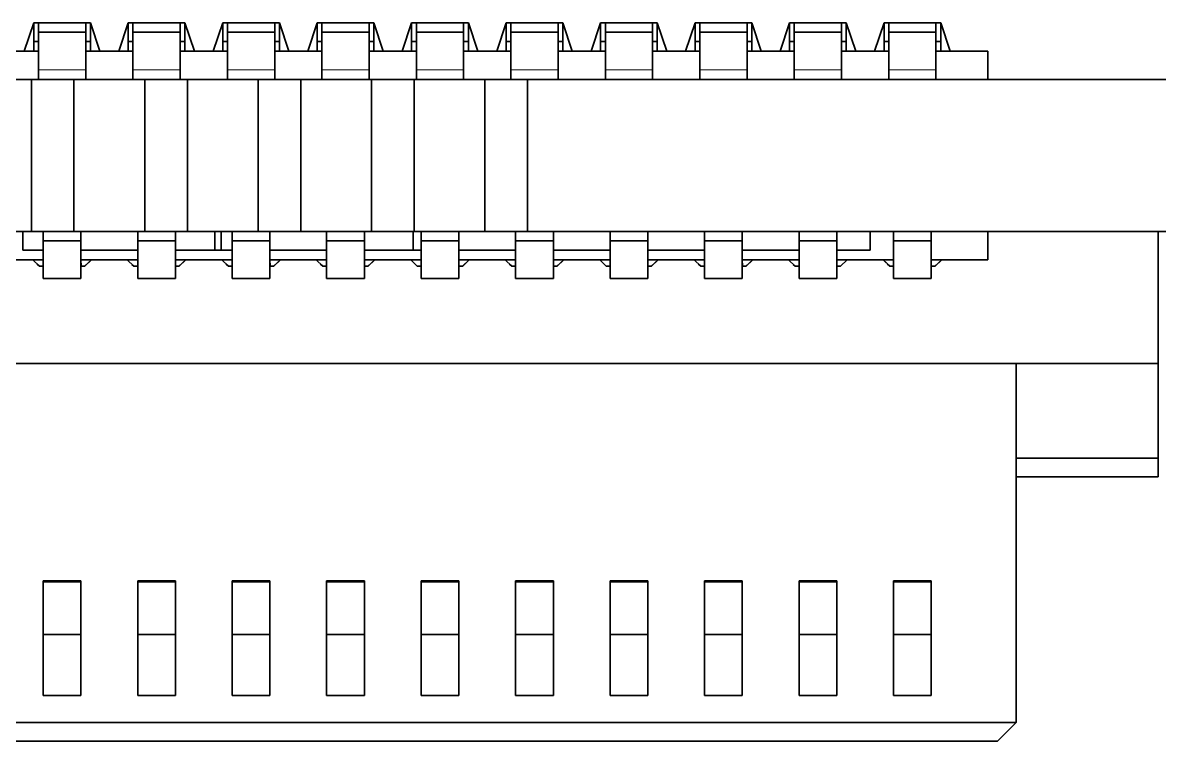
# Model space of a CAD drawing. Extents: x 537 to 786, y 346 to 499.
# Drawn here: x 594.69 to 600.7, y 482.41 to 486.21 of the extents above; entities that cross this region are included whole.
import ezdxf

# ---------------------------------------------------------------- set-up
doc = ezdxf.new("R2010")
doc.units = 0

msp = doc.modelspace()

# ---------------------------------------------------------------- linework, layer by layer
at = {"color": 7, "lineweight": 35, "ltscale": 0.003953}
for p, q in [((594.6967, 486.0641), (594.7467, 486.2142)), ((595.0468, 486.2142), (595.0967, 486.0641)), ((595.1967, 486.0641), (595.2467, 486.2142)), ((595.5468, 486.2142), (595.5967, 486.0641)), ((595.6967, 486.0641), (595.7467, 486.2142)), ((596.0468, 486.2142), (596.0967, 486.0641)), ((596.1967, 486.0641), (596.2467, 486.2142)), ((596.5468, 486.2142), (596.5967, 486.0641)), ((596.6967, 486.0641), (596.7467, 486.2142)), ((597.0468, 486.2142), (597.0967, 486.0641)), ((597.1967, 486.0641), (597.2467, 486.2142)), ((597.5468, 486.2142), (597.5967, 486.0641)), ((597.6967, 486.0641), (597.7467, 486.2142)), ((598.0468, 486.2142), (598.0967, 486.0641)), ((598.1967, 486.0641), (598.2467, 486.2142)), ((598.5468, 486.2142), (598.5967, 486.0641)), ((598.6967, 486.0641), (598.7467, 486.2142)), ((599.0468, 486.2142), (599.0967, 486.0641)), ((599.1967, 486.0641), (599.2467, 486.2142)), ((599.5468, 486.2142), (599.5967, 486.0641))]:
    msp.add_line(p, q, dxfattribs=at)
at = {"color": 7, "lineweight": 35, "ltscale": 0.007501}
for p, q in [((595.0468, 486.2142), (594.7467, 486.2142)), ((595.5468, 486.2142), (595.2467, 486.2142)), ((596.0468, 486.2142), (595.7467, 486.2142)), ((596.5468, 486.2142), (596.2467, 486.2142)), ((597.0468, 486.2142), (596.7467, 486.2142)), ((597.5468, 486.2142), (597.2467, 486.2142)), ((598.0468, 486.2142), (597.7467, 486.2142)), ((598.5468, 486.2142), (598.2467, 486.2142)), ((599.0468, 486.2142), (598.7467, 486.2142)), ((599.5468, 486.2142), (599.2467, 486.2142))]:
    msp.add_line(p, q, dxfattribs=at)
at = {"color": 7, "lineweight": 35, "ltscale": 0.003751}
for p, q in [((594.7467, 486.2142), (594.7467, 486.0641)), ((595.0468, 486.0641), (595.0468, 486.2142)), ((595.2467, 486.2142), (595.2467, 486.0641)), ((595.5468, 486.0641), (595.5468, 486.2142)), ((595.7467, 486.2142), (595.7467, 486.0641)), ((596.0468, 486.0641), (596.0468, 486.2142)), ((596.2467, 486.2142), (596.2467, 486.0641)), ((596.5468, 486.0641), (596.5468, 486.2142)), ((596.7467, 486.2142), (596.7467, 486.0641)), ((597.0468, 486.0641), (597.0468, 486.2142)), ((597.2467, 486.2142), (597.2467, 486.0641)), ((597.5468, 486.0641), (597.5468, 486.2142)), ((597.7467, 486.2142), (597.7467, 486.0641)), ((598.0468, 486.0641), (598.0468, 486.2142)), ((598.2467, 486.2142), (598.2467, 486.0641)), ((598.5468, 486.0641), (598.5468, 486.2142)), ((598.7467, 486.2142), (598.7467, 486.0641)), ((599.0468, 486.0641), (599.0468, 486.2142)), ((599.2467, 486.2142), (599.2467, 486.0641)), ((599.5468, 486.0641), (599.5468, 486.2142))]:
    msp.add_line(p, q, dxfattribs=at)
at = {"color": 7, "lineweight": 35, "ltscale": 0.00125}
for p, q in [((594.7717, 486.1642), (594.7717, 486.2142)), ((595.0217, 486.2142), (595.0217, 486.1642)), ((595.2717, 486.1642), (595.2717, 486.2142)), ((595.5217, 486.2142), (595.5217, 486.1642)), ((595.7717, 486.1642), (595.7717, 486.2142)), ((596.0217, 486.2142), (596.0217, 486.1642)), ((596.2717, 486.1642), (596.2717, 486.2142)), ((596.5217, 486.2142), (596.5217, 486.1642)), ((596.7717, 486.1642), (596.7717, 486.2142)), ((597.0217, 486.2142), (597.0217, 486.1642)), ((597.2717, 486.1642), (597.2717, 486.2142)), ((597.5217, 486.2142), (597.5217, 486.1642)), ((597.7717, 486.1642), (597.7717, 486.2142)), ((598.0217, 486.2142), (598.0217, 486.1642)), ((598.2717, 486.1642), (598.2717, 486.2142)), ((598.5217, 486.2142), (598.5217, 486.1642)), ((598.7717, 486.1642), (598.7717, 486.2142)), ((599.0217, 486.2142), (599.0217, 486.1642)), ((599.2717, 486.1642), (599.2717, 486.2142)), ((599.5217, 486.2142), (599.5217, 486.1642)), ((594.6967, 486.0641), (594.7467, 486.0641)), ((595.0468, 486.0641), (595.0967, 486.0641)), ((595.1967, 486.0641), (595.2467, 486.0641)), ((595.5468, 486.0641), (595.5967, 486.0641)), ((595.6967, 486.0641), (595.7467, 486.0641)), ((596.0468, 486.0641), (596.0967, 486.0641)), ((596.1967, 486.0641), (596.2467, 486.0641)), ((596.5468, 486.0641), (596.5967, 486.0641)), ((596.6967, 486.0641), (596.7467, 486.0641)), ((597.0468, 486.0641), (597.0967, 486.0641)), ((597.1967, 486.0641), (597.2467, 486.0641)), ((597.5468, 486.0641), (597.5967, 486.0641)), ((597.6967, 486.0641), (597.7467, 486.0641)), ((598.0468, 486.0641), (598.0967, 486.0641)), ((598.1967, 486.0641), (598.2467, 486.0641)), ((598.5468, 486.0641), (598.5967, 486.0641)), ((598.6967, 486.0641), (598.7467, 486.0641)), ((599.0468, 486.0641), (599.0967, 486.0641)), ((599.1967, 486.0641), (599.2467, 486.0641)), ((599.5468, 486.0641), (599.5967, 486.0641)), ((594.7717, 485.9642), (594.7717, 485.9142)), ((595.0217, 485.9142), (595.0217, 485.9642)), ((595.2717, 485.9642), (595.2717, 485.9142)), ((595.5217, 485.9142), (595.5217, 485.9642)), ((595.7717, 485.9642), (595.7717, 485.9142)), ((596.0217, 485.9142), (596.0217, 485.9642)), ((596.2717, 485.9642), (596.2717, 485.9142)), ((596.5217, 485.9142), (596.5217, 485.9642)), ((596.7717, 485.9642), (596.7717, 485.9142)), ((597.0217, 485.9142), (597.0217, 485.9642)), ((597.2717, 485.9642), (597.2717, 485.9142)), ((597.5217, 485.9142), (597.5217, 485.9642)), ((597.7717, 485.9642), (597.7717, 485.9142)), ((598.0217, 485.9142), (598.0217, 485.9642)), ((598.2717, 485.9642), (598.2717, 485.9142)), ((598.5217, 485.9142), (598.5217, 485.9642)), ((598.7717, 485.9642), (598.7717, 485.9142)), ((599.0217, 485.9142), (599.0217, 485.9642)), ((599.2717, 485.9642), (599.2717, 485.9142)), ((599.5217, 485.9142), (599.5217, 485.9642)), ((594.7968, 485.1092), (594.7968, 485.0592)), ((594.7968, 485.1092), (594.7968, 485.0592)), ((594.9967, 485.0592), (594.9967, 485.1092)), ((594.9967, 485.1092), (594.9967, 485.0592)), ((594.9967, 485.0592), (594.9967, 485.1092)), ((595.2968, 485.1092), (595.2968, 485.0592)), ((595.2968, 485.1092), (595.2968, 485.0592)), ((595.4967, 485.0592), (595.4967, 485.1092)), ((595.4967, 485.1092), (595.4967, 485.0592)), ((595.4967, 485.0592), (595.4967, 485.1092)), ((595.7968, 485.1092), (595.7968, 485.0592)), ((595.7968, 485.1092), (595.7968, 485.0592)), ((595.9967, 485.0592), (595.9967, 485.1092)), ((595.9967, 485.0592), (595.9967, 485.1092)), ((595.9967, 485.1092), (595.9967, 485.0592)), ((596.2968, 485.1092), (596.2968, 485.0592)), ((596.2968, 485.1092), (596.2968, 485.0592)), ((596.4967, 485.0592), (596.4967, 485.1092)), ((596.4967, 485.0592), (596.4967, 485.1092)), ((596.4967, 485.1092), (596.4967, 485.0592)), ((596.7968, 485.1092), (596.7968, 485.0592)), ((596.7968, 485.1092), (596.7968, 485.0592)), ((596.9967, 485.0592), (596.9967, 485.1092)), ((596.9967, 485.0592), (596.9967, 485.1092)), ((596.9967, 485.1092), (596.9967, 485.0592)), ((597.2968, 485.1092), (597.2968, 485.0592)), ((597.2968, 485.1092), (597.2968, 485.0592)), ((597.4967, 485.0592), (597.4967, 485.1092)), ((597.4967, 485.0592), (597.4967, 485.1092)), ((597.4967, 485.1092), (597.4967, 485.0592)), ((597.7968, 485.1092), (597.7968, 485.0592)), ((597.7968, 485.1092), (597.7968, 485.0592)), ((597.9967, 485.1092), (597.9967, 485.0592)), ((597.9967, 485.0592), (597.9967, 485.1092)), ((597.9967, 485.0592), (597.9967, 485.1092)), ((598.2968, 485.1092), (598.2968, 485.0592)), ((598.2968, 485.1092), (598.2968, 485.0592)), ((598.4967, 485.0592), (598.4967, 485.1092)), ((598.4967, 485.1092), (598.4967, 485.0592)), ((598.4967, 485.0592), (598.4967, 485.1092)), ((598.7968, 485.1092), (598.7968, 485.0592)), ((598.7968, 485.1092), (598.7968, 485.0592)), ((598.9967, 485.0592), (598.9967, 485.1092)), ((598.9967, 485.1092), (598.9967, 485.0592)), ((598.9967, 485.0592), (598.9967, 485.1092)), ((599.2968, 485.1092), (599.2968, 485.0592)), ((599.2968, 485.1092), (599.2968, 485.0592)), ((599.4967, 485.0592), (599.4967, 485.1092)), ((599.4967, 485.1092), (599.4967, 485.0592)), ((599.4967, 485.0592), (599.4967, 485.1092)), ((599.9967, 483.8092), (599.9467, 483.8092)), ((599.9467, 483.8092), (599.9967, 483.8092))]:
    msp.add_line(p, q, dxfattribs=at)
at = {"color": 7, "lineweight": 35, "ltscale": 0.005}
for p, q in [((594.7717, 485.9642), (594.7717, 486.1642)), ((595.0217, 485.9642), (595.0217, 486.1642)), ((595.2717, 485.9642), (595.2717, 486.1642)), ((595.5217, 485.9642), (595.5217, 486.1642)), ((595.7717, 485.9642), (595.7717, 486.1642)), ((596.0217, 485.9642), (596.0217, 486.1642)), ((596.2717, 485.9642), (596.2717, 486.1642)), ((596.5217, 485.9642), (596.5217, 486.1642)), ((596.7717, 485.9642), (596.7717, 486.1642)), ((597.0217, 485.9642), (597.0217, 486.1642)), ((597.2717, 485.9642), (597.2717, 486.1642)), ((597.5217, 485.9642), (597.5217, 486.1642)), ((597.7717, 485.9642), (597.7717, 486.1642)), ((598.0217, 485.9642), (598.0217, 486.1642)), ((598.2717, 485.9642), (598.2717, 486.1642)), ((598.5217, 485.9642), (598.5217, 486.1642)), ((598.7717, 485.9642), (598.7717, 486.1642)), ((599.0217, 485.9642), (599.0217, 486.1642)), ((599.2717, 485.9642), (599.2717, 486.1642)), ((599.5217, 485.9642), (599.5217, 486.1642)), ((599.7968, 486.0641), (599.5967, 486.0641)), ((594.7968, 485.0592), (594.7968, 484.8592)), ((594.7968, 485.0592), (594.7968, 484.8592)), ((594.9967, 485.0592), (594.9967, 484.8592)), ((594.9967, 485.0592), (594.9967, 484.8592)), ((595.2968, 485.0592), (595.2968, 484.8592)), ((595.2968, 485.0592), (595.2968, 484.8592)), ((595.4967, 485.0592), (595.4967, 484.8592)), ((595.4967, 485.0592), (595.4967, 484.8592)), ((595.7968, 485.0592), (595.7968, 484.8592)), ((595.7968, 485.0592), (595.7968, 484.8592)), ((595.9967, 485.0592), (595.9967, 484.8592)), ((595.9967, 485.0592), (595.9967, 484.8592)), ((596.2968, 485.0592), (596.2968, 484.8592)), ((596.2968, 485.0592), (596.2968, 484.8592)), ((596.4967, 485.0592), (596.4967, 484.8592)), ((596.4967, 485.0592), (596.4967, 484.8592)), ((596.7968, 485.0592), (596.7968, 484.8592)), ((596.7968, 485.0592), (596.7968, 484.8592)), ((596.9967, 485.0592), (596.9967, 484.8592)), ((596.9967, 485.0592), (596.9967, 484.8592)), ((597.2968, 485.0592), (597.2968, 484.8592)), ((597.2968, 485.0592), (597.2968, 484.8592)), ((597.4967, 485.0592), (597.4967, 484.8592)), ((597.4967, 485.0592), (597.4967, 484.8592)), ((597.7968, 485.0592), (597.7968, 484.8592)), ((597.7968, 485.0592), (597.7968, 484.8592)), ((597.9967, 485.0592), (597.9967, 484.8592)), ((597.9967, 485.0592), (597.9967, 484.8592)), ((598.2968, 485.0592), (598.2968, 484.8592)), ((598.2968, 485.0592), (598.2968, 484.8592)), ((598.4967, 485.0592), (598.4967, 484.8592)), ((598.4967, 485.0592), (598.4967, 484.8592)), ((598.7968, 485.0592), (598.7968, 484.8592)), ((598.7968, 485.0592), (598.7968, 484.8592)), ((598.9967, 485.0592), (598.9967, 484.8592)), ((598.9967, 485.0592), (598.9967, 484.8592)), ((599.2968, 485.0592), (599.2968, 484.8592)), ((599.2968, 485.0592), (599.2968, 484.8592)), ((599.4967, 485.0592), (599.4967, 484.8592)), ((599.4967, 485.0592), (599.4967, 484.8592))]:
    msp.add_line(p, q, dxfattribs=at)
at = {"color": 7, "lineweight": 35, "ltscale": 0.00625}
for p, q in [((595.0217, 486.1642), (594.7717, 486.1642)), ((595.5217, 486.1642), (595.2717, 486.1642)), ((596.0217, 486.1642), (595.7717, 486.1642)), ((596.5217, 486.1642), (596.2717, 486.1642)), ((597.0217, 486.1642), (596.7717, 486.1642)), ((597.5217, 486.1642), (597.2717, 486.1642)), ((598.0217, 486.1642), (597.7717, 486.1642)), ((598.5217, 486.1642), (598.2717, 486.1642)), ((599.0217, 486.1642), (598.7717, 486.1642)), ((599.5217, 486.1642), (599.2717, 486.1642)), ((600.6967, 485.1092), (600.6967, 484.8592)), ((600.6967, 484.8592), (600.6967, 485.1092))]:
    msp.add_line(p, q, dxfattribs=at)
at = {"color": 7, "lineweight": 35, "ltscale": 0.00062561}
for p, q in [((594.7467, 486.1142), (594.7717, 486.1142)), ((595.0217, 486.1142), (595.0468, 486.1142)), ((595.2467, 486.1142), (595.2717, 486.1142)), ((595.5217, 486.1142), (595.5468, 486.1142)), ((595.7467, 486.1142), (595.7717, 486.1142)), ((596.0217, 486.1142), (596.0468, 486.1142)), ((596.2467, 486.1142), (596.2717, 486.1142)), ((596.5217, 486.1142), (596.5468, 486.1142)), ((596.7467, 486.1142), (596.7717, 486.1142)), ((597.0217, 486.1142), (597.0468, 486.1142)), ((597.2467, 486.1142), (597.2717, 486.1142)), ((597.5217, 486.1142), (597.5468, 486.1142)), ((597.7467, 486.1142), (597.7717, 486.1142)), ((598.0217, 486.1142), (598.0468, 486.1142)), ((598.2467, 486.1142), (598.2717, 486.1142)), ((598.5217, 486.1142), (598.5468, 486.1142)), ((598.7467, 486.1142), (598.7717, 486.1142)), ((599.0217, 486.1142), (599.0468, 486.1142)), ((599.2717, 486.1142), (599.2467, 486.1142)), ((599.5468, 486.1142), (599.5217, 486.1142)), ((594.7467, 486.0641), (594.7717, 486.0641)), ((595.0217, 486.0641), (595.0468, 486.0641)), ((595.2467, 486.0641), (595.2717, 486.0641)), ((595.5217, 486.0641), (595.5468, 486.0641)), ((595.7467, 486.0641), (595.7717, 486.0641)), ((596.0217, 486.0641), (596.0468, 486.0641)), ((596.2467, 486.0641), (596.2717, 486.0641)), ((596.5217, 486.0641), (596.5468, 486.0641)), ((596.7467, 486.0641), (596.7717, 486.0641)), ((597.0217, 486.0641), (597.0468, 486.0641)), ((597.2467, 486.0641), (597.2717, 486.0641)), ((597.5217, 486.0641), (597.5468, 486.0641)), ((597.7467, 486.0641), (597.7717, 486.0641)), ((598.0217, 486.0641), (598.0468, 486.0641)), ((598.2467, 486.0641), (598.2717, 486.0641)), ((598.5217, 486.0641), (598.5468, 486.0641)), ((598.7467, 486.0641), (598.7717, 486.0641)), ((599.0217, 486.0641), (599.0468, 486.0641)), ((599.2717, 486.0641), (599.2467, 486.0641)), ((599.5468, 486.0641), (599.5217, 486.0641))]:
    msp.add_line(p, q, dxfattribs=at)
at = {"color": 7, "lineweight": 35, "ltscale": 0.002499}
for p, q in [((594.6967, 486.0641), (594.5967, 486.0641)), ((595.1967, 486.0641), (595.0967, 486.0641)), ((595.6967, 486.0641), (595.5967, 486.0641)), ((596.1967, 486.0641), (596.0967, 486.0641)), ((596.6967, 486.0641), (596.5967, 486.0641)), ((597.1967, 486.0641), (597.0967, 486.0641)), ((597.6967, 486.0641), (597.5967, 486.0641)), ((598.1967, 486.0641), (598.0967, 486.0641)), ((598.6967, 486.0641), (598.5967, 486.0641)), ((599.1967, 486.0641), (599.0967, 486.0641)), ((599.9467, 483.9091), (599.9467, 483.8092)), ((600.6967, 483.9091), (600.6967, 483.8092)), ((600.6967, 483.9091), (600.6967, 483.8092)), ((600.6967, 483.8092), (600.6967, 483.9091))]:
    msp.add_line(p, q, dxfattribs=at)
at = {"color": 7, "lineweight": 35, "ltscale": 0.00375}
for p, q in [((599.7968, 485.9142), (599.7968, 486.0641)), ((599.7968, 485.1092), (599.7968, 484.9592)), ((599.7968, 485.1092), (599.7968, 484.9592))]:
    msp.add_line(p, q, dxfattribs=at)
at = {"color": 7, "lineweight": 13, "ltscale": 0.00625}
for p, q in [((595.0217, 485.9642), (594.7717, 485.9642)), ((595.5217, 485.9642), (595.2717, 485.9642)), ((596.0217, 485.9642), (595.7717, 485.9642)), ((596.5217, 485.9642), (596.2717, 485.9642)), ((597.0217, 485.9642), (596.7717, 485.9642)), ((597.5217, 485.9642), (597.2717, 485.9642)), ((598.0217, 485.9642), (597.7717, 485.9642)), ((598.5217, 485.9642), (598.2717, 485.9642)), ((599.0217, 485.9642), (598.7717, 485.9642)), ((599.5217, 485.9642), (599.2717, 485.9642))]:
    msp.add_line(p, q, dxfattribs=at)
at = {"color": 7, "lineweight": 35, "ltscale": 0.009361}
for p, q in [((594.3595, 485.9142), (594.7339, 485.9142)), ((595.5595, 485.9142), (595.934, 485.9142)), ((596.1595, 485.9142), (596.5339, 485.9142)), ((596.7595, 485.9142), (597.134, 485.9142)), ((594.3595, 485.1092), (594.7339, 485.1092)), ((594.3595, 485.1092), (594.7339, 485.1092)), ((595.5595, 485.1092), (595.934, 485.1092)), ((595.5595, 485.1092), (595.934, 485.1092)), ((596.1595, 485.1092), (596.5339, 485.1092)), ((596.1595, 485.1092), (596.5339, 485.1092)), ((596.7595, 485.1092), (597.134, 485.1092)), ((596.7595, 485.1092), (597.134, 485.1092))]:
    msp.add_line(p, q, dxfattribs=at)
at = {"color": 7, "lineweight": 35, "ltscale": 0.005638}
for p, q in [((594.7339, 485.9142), (594.9595, 485.9142)), ((595.334, 485.9142), (595.5595, 485.9142)), ((595.934, 485.9142), (596.1595, 485.9142)), ((597.134, 485.9142), (597.3595, 485.9142)), ((594.9595, 485.1092), (594.7339, 485.1092)), ((594.9595, 485.1092), (594.7339, 485.1092)), ((595.5595, 485.1092), (595.334, 485.1092)), ((595.5595, 485.1092), (595.334, 485.1092)), ((596.1595, 485.1092), (595.934, 485.1092)), ((596.1595, 485.1092), (595.934, 485.1092)), ((597.3595, 485.1092), (597.134, 485.1092)), ((597.3595, 485.1092), (597.134, 485.1092))]:
    msp.add_line(p, q, dxfattribs=at)
at = {"color": 7, "lineweight": 35, "ltscale": 0.020125}
for p, q in [((594.7339, 485.1092), (594.7339, 485.9142)), ((594.9595, 485.1092), (594.9595, 485.9142)), ((595.334, 485.1092), (595.334, 485.9142)), ((595.5595, 485.1092), (595.5595, 485.9142)), ((595.934, 485.1092), (595.934, 485.9142)), ((596.1595, 485.1092), (596.1595, 485.9142)), ((596.5339, 485.1092), (596.5339, 485.9142)), ((596.7595, 485.1092), (596.7595, 485.9142)), ((597.134, 485.1092), (597.134, 485.9142)), ((597.3595, 485.1092), (597.3595, 485.9142))]:
    msp.add_line(p, q, dxfattribs=at)
at = {"color": 7, "lineweight": 35, "ltscale": 0.009363}
for p, q in [((594.9595, 485.9142), (595.334, 485.9142)), ((594.9595, 485.1092), (595.334, 485.1092)), ((594.9595, 485.1092), (595.334, 485.1092))]:
    msp.add_line(p, q, dxfattribs=at)
at = {"color": 7, "lineweight": 35, "ltscale": 0.00564}
for p, q in [((596.5339, 485.9142), (596.7595, 485.9142)), ((596.7595, 485.1092), (596.5339, 485.1092)), ((596.7595, 485.1092), (596.5339, 485.1092))]:
    msp.add_line(p, q, dxfattribs=at)
at = {"color": 7, "lineweight": 35, "ltscale": 0.307181}
for p, q in [((597.3595, 485.9142), (609.6467, 485.9142)), ((597.3595, 485.1092), (609.6467, 485.1092)), ((597.3595, 485.1092), (609.6467, 485.1092))]:
    msp.add_line(p, q, dxfattribs=at)
at = {"color": 7, "lineweight": 35, "ltscale": 0.002708}
for p, q in [((594.6884, 485.1092), (594.7967, 485.1092)), ((594.7967, 485.0092), (594.6884, 485.0092))]:
    msp.add_line(p, q, dxfattribs=at)
at = {"color": 7, "lineweight": 35, "ltscale": 0.0025}
for p, q in [((594.6884, 485.0092), (594.6884, 485.1092)), ((595.7051, 485.0092), (595.7051, 485.1092)), ((595.7383, 485.0092), (595.7383, 485.1092)), ((596.7551, 485.0092), (596.7551, 485.1092)), ((599.1729, 485.0092), (599.1729, 485.1092))]:
    msp.add_line(p, q, dxfattribs=at)
at = {"color": 7, "lineweight": 35, "ltscale": 0.004999}
for p, q in [((594.9967, 485.1092), (594.7968, 485.1092)), ((594.9967, 485.1092), (594.7968, 485.1092)), ((594.9967, 485.0592), (594.7968, 485.0592)), ((594.9967, 485.0592), (594.7968, 485.0592)), ((595.4967, 485.1092), (595.2968, 485.1092)), ((595.4967, 485.1092), (595.2968, 485.1092)), ((595.4967, 485.0592), (595.2968, 485.0592)), ((595.4967, 485.0592), (595.2968, 485.0592)), ((595.9967, 485.1092), (595.7968, 485.1092)), ((595.9967, 485.1092), (595.7968, 485.1092)), ((595.9967, 485.0592), (595.7968, 485.0592)), ((595.9967, 485.0592), (595.7968, 485.0592)), ((596.4967, 485.1092), (596.2968, 485.1092)), ((596.4967, 485.1092), (596.2968, 485.1092)), ((596.4967, 485.0592), (596.2968, 485.0592)), ((596.4967, 485.0592), (596.2968, 485.0592)), ((596.9967, 485.1092), (596.7968, 485.1092)), ((596.9967, 485.1092), (596.7968, 485.1092)), ((596.9967, 485.0592), (596.7968, 485.0592)), ((596.9967, 485.0592), (596.7968, 485.0592)), ((597.4967, 485.1092), (597.2968, 485.1092)), ((597.4967, 485.1092), (597.2968, 485.1092)), ((597.4967, 485.0592), (597.2968, 485.0592)), ((597.4967, 485.0592), (597.2968, 485.0592)), ((597.9967, 485.1092), (597.7968, 485.1092)), ((597.9967, 485.1092), (597.7968, 485.1092)), ((597.9967, 485.0592), (597.7968, 485.0592)), ((597.9967, 485.0592), (597.7968, 485.0592)), ((598.4967, 485.1092), (598.2968, 485.1092)), ((598.4967, 485.1092), (598.2968, 485.1092)), ((598.4967, 485.0592), (598.2968, 485.0592)), ((598.4967, 485.0592), (598.2968, 485.0592)), ((598.9967, 485.1092), (598.7968, 485.1092)), ((598.9967, 485.1092), (598.7968, 485.1092)), ((598.9967, 485.0592), (598.7968, 485.0592)), ((598.9967, 485.0592), (598.7968, 485.0592)), ((599.4967, 485.1092), (599.2968, 485.1092)), ((599.4967, 485.1092), (599.2968, 485.1092)), ((599.4967, 485.0592), (599.2968, 485.0592)), ((599.4967, 485.0592), (599.2968, 485.0592)), ((594.9967, 484.8592), (594.7968, 484.8592)), ((594.9967, 484.8592), (594.7968, 484.8592)), ((594.7968, 484.8592), (594.9967, 484.8592)), ((595.4967, 484.8592), (595.2968, 484.8592)), ((595.4967, 484.8592), (595.2968, 484.8592)), ((595.2968, 484.8592), (595.4967, 484.8592)), ((595.9967, 484.8592), (595.7968, 484.8592)), ((595.9967, 484.8592), (595.7968, 484.8592)), ((595.7968, 484.8592), (595.9967, 484.8592)), ((596.4967, 484.8592), (596.2968, 484.8592)), ((596.4967, 484.8592), (596.2968, 484.8592)), ((596.2968, 484.8592), (596.4967, 484.8592)), ((596.9967, 484.8592), (596.7968, 484.8592)), ((596.9967, 484.8592), (596.7968, 484.8592)), ((596.7968, 484.8592), (596.9967, 484.8592)), ((597.4967, 484.8592), (597.2968, 484.8592)), ((597.4967, 484.8592), (597.2968, 484.8592)), ((597.2968, 484.8592), (597.4967, 484.8592)), ((597.9967, 484.8592), (597.7968, 484.8592)), ((597.7968, 484.8592), (597.9967, 484.8592)), ((597.9967, 484.8592), (597.7968, 484.8592)), ((598.2968, 484.8592), (598.4967, 484.8592)), ((598.4967, 484.8592), (598.2968, 484.8592)), ((598.4967, 484.8592), (598.2968, 484.8592)), ((598.7968, 484.8592), (598.9967, 484.8592)), ((598.9967, 484.8592), (598.7968, 484.8592)), ((598.9967, 484.8592), (598.7968, 484.8592)), ((599.2968, 484.8592), (599.4967, 484.8592)), ((599.4967, 484.8592), (599.2968, 484.8592)), ((599.4967, 484.8592), (599.2968, 484.8592)), ((594.9967, 483.2592), (594.7968, 483.2592)), ((594.9967, 483.2592), (594.7968, 483.2592)), ((594.7968, 483.2538), (594.9967, 483.2538)), ((594.9967, 483.2538), (594.7968, 483.2538)), ((594.9967, 483.2537), (594.7968, 483.2537)), ((595.4967, 483.2592), (595.2968, 483.2592)), ((595.4967, 483.2592), (595.2968, 483.2592)), ((595.2968, 483.2538), (595.4967, 483.2538)), ((595.4967, 483.2538), (595.2968, 483.2538)), ((595.4967, 483.2537), (595.2968, 483.2537)), ((595.9967, 483.2592), (595.7968, 483.2592)), ((595.9967, 483.2592), (595.7968, 483.2592)), ((595.9967, 483.2538), (595.7968, 483.2538)), ((595.7968, 483.2538), (595.9967, 483.2538)), ((595.9967, 483.2537), (595.7968, 483.2537)), ((596.4967, 483.2592), (596.2968, 483.2592)), ((596.4967, 483.2592), (596.2968, 483.2592)), ((596.4967, 483.2538), (596.2968, 483.2538)), ((596.2968, 483.2538), (596.4967, 483.2538)), ((596.4967, 483.2537), (596.2968, 483.2537)), ((596.9967, 483.2592), (596.7968, 483.2592)), ((596.9967, 483.2592), (596.7968, 483.2592)), ((596.9967, 483.2538), (596.7968, 483.2538)), ((596.7968, 483.2538), (596.9967, 483.2538)), ((596.9967, 483.2537), (596.7968, 483.2537)), ((597.4967, 483.2592), (597.2968, 483.2592)), ((597.4967, 483.2592), (597.2968, 483.2592)), ((597.4967, 483.2538), (597.2968, 483.2538)), ((597.2968, 483.2538), (597.4967, 483.2538)), ((597.4967, 483.2537), (597.2968, 483.2537)), ((597.9967, 483.2592), (597.7968, 483.2592)), ((597.9967, 483.2592), (597.7968, 483.2592)), ((597.9967, 483.2538), (597.7968, 483.2538)), ((597.7968, 483.2538), (597.9967, 483.2538)), ((597.9967, 483.2537), (597.7968, 483.2537)), ((598.4967, 483.2592), (598.2968, 483.2592)), ((598.4967, 483.2592), (598.2968, 483.2592)), ((598.4967, 483.2538), (598.2968, 483.2538)), ((598.2968, 483.2538), (598.4967, 483.2538)), ((598.4967, 483.2537), (598.2968, 483.2537)), ((598.9967, 483.2592), (598.7968, 483.2592)), ((598.9967, 483.2592), (598.7968, 483.2592)), ((598.9967, 483.2538), (598.7968, 483.2538)), ((598.7968, 483.2538), (598.9967, 483.2538)), ((598.9967, 483.2537), (598.7968, 483.2537)), ((599.4967, 483.2592), (599.2968, 483.2592)), ((599.4967, 483.2592), (599.2968, 483.2592)), ((599.4967, 483.2538), (599.2968, 483.2538)), ((599.2968, 483.2538), (599.4967, 483.2538)), ((599.4967, 483.2537), (599.2968, 483.2537)), ((594.9967, 482.9742), (594.7968, 482.9742)), ((594.9967, 482.9742), (594.7968, 482.9742)), ((595.4967, 482.9742), (595.2968, 482.9742)), ((595.4967, 482.9742), (595.2968, 482.9742)), ((595.9967, 482.9742), (595.7968, 482.9742)), ((595.9967, 482.9742), (595.7968, 482.9742)), ((596.4967, 482.9742), (596.2968, 482.9742)), ((596.4967, 482.9742), (596.2968, 482.9742)), ((596.9967, 482.9742), (596.7968, 482.9742)), ((596.9967, 482.9742), (596.7968, 482.9742)), ((597.4967, 482.9742), (597.2968, 482.9742)), ((597.4967, 482.9742), (597.2968, 482.9742)), ((597.9967, 482.9742), (597.7968, 482.9742)), ((597.9967, 482.9742), (597.7968, 482.9742)), ((598.4967, 482.9742), (598.2968, 482.9742)), ((598.4967, 482.9742), (598.2968, 482.9742)), ((598.9967, 482.9742), (598.7968, 482.9742)), ((598.9967, 482.9742), (598.7968, 482.9742)), ((599.4967, 482.9742), (599.2968, 482.9742)), ((599.4967, 482.9742), (599.2968, 482.9742)), ((594.7968, 482.652), (594.9967, 482.652)), ((594.7968, 482.652), (594.9967, 482.652)), ((595.2968, 482.652), (595.4967, 482.652)), ((595.2968, 482.652), (595.4967, 482.652)), ((595.7968, 482.652), (595.9967, 482.652)), ((595.7968, 482.652), (595.9967, 482.652)), ((596.2968, 482.652), (596.4967, 482.652)), ((596.2968, 482.652), (596.4967, 482.652)), ((596.7968, 482.652), (596.9967, 482.652)), ((596.7968, 482.652), (596.9967, 482.652)), ((597.2968, 482.652), (597.4967, 482.652)), ((597.2968, 482.652), (597.4967, 482.652)), ((597.7968, 482.652), (597.9967, 482.652)), ((597.7968, 482.652), (597.9967, 482.652)), ((598.2968, 482.652), (598.4967, 482.652)), ((598.2968, 482.652), (598.4967, 482.652)), ((598.7968, 482.652), (598.9967, 482.652)), ((598.7968, 482.652), (598.9967, 482.652)), ((599.2968, 482.652), (599.4967, 482.652)), ((599.2968, 482.652), (599.4967, 482.652))]:
    msp.add_line(p, q, dxfattribs=at)
at = {"color": 7, "lineweight": 35, "ltscale": 0.0075}
for p, q in [((594.9967, 485.1092), (595.2967, 485.1092)), ((595.9967, 485.1092), (596.2967, 485.1092)), ((596.9967, 485.1092), (597.2967, 485.1092)), ((597.4967, 485.1092), (597.7967, 485.1092)), ((597.9967, 485.1092), (598.2967, 485.1092)), ((598.4967, 485.1092), (598.7967, 485.1092)), ((595.2967, 485.0092), (594.9967, 485.0092)), ((596.2967, 485.0092), (595.9967, 485.0092)), ((597.2967, 485.0092), (596.9967, 485.0092)), ((597.7967, 485.0092), (597.4967, 485.0092)), ((598.2967, 485.0092), (597.9967, 485.0092)), ((598.7967, 485.0092), (598.4967, 485.0092))]:
    msp.add_line(p, q, dxfattribs=at)
at = {"color": 7, "lineweight": 35, "ltscale": 0.003037}
for p, q in [((594.9967, 485.1092), (594.9967, 484.9877)), ((594.9967, 485.1092), (594.9967, 484.9877)), ((595.4967, 485.1092), (595.4967, 484.9877)), ((595.4967, 485.1092), (595.4967, 484.9877)), ((595.9967, 485.1092), (595.9967, 484.9877)), ((595.9967, 485.1092), (595.9967, 484.9877)), ((596.4967, 485.1092), (596.4967, 484.9877)), ((596.4967, 485.1092), (596.4967, 484.9877)), ((596.9967, 485.1092), (596.9967, 484.9877)), ((596.9967, 485.1092), (596.9967, 484.9877)), ((597.4967, 485.1092), (597.4967, 484.9877)), ((597.4967, 485.1092), (597.4967, 484.9877)), ((597.9967, 485.1092), (597.9967, 484.9877)), ((597.9967, 485.1092), (597.9967, 484.9877)), ((598.4967, 485.1092), (598.4967, 484.9877)), ((598.4967, 485.1092), (598.4967, 484.9877)), ((598.9967, 485.1092), (598.9967, 484.9877)), ((598.9967, 485.1092), (598.9967, 484.9877)), ((599.4967, 485.1092), (599.4967, 484.9877)), ((599.4967, 485.1092), (599.4967, 484.9877))]:
    msp.add_line(p, q, dxfattribs=at)
at = {"color": 7, "lineweight": 35, "ltscale": 0.002503}
for p, q in [((594.9967, 485.0592), (594.9967, 484.959)), ((595.4967, 485.0592), (595.4967, 484.959)), ((595.9967, 485.0592), (595.9967, 484.959)), ((596.4967, 485.0592), (596.4967, 484.959)), ((596.9967, 485.0592), (596.9967, 484.959)), ((597.4967, 485.0592), (597.4967, 484.959)), ((597.9967, 485.0592), (597.9967, 484.959)), ((598.4967, 485.0592), (598.4967, 484.959)), ((598.9967, 485.0592), (598.9967, 484.959)), ((599.4967, 485.0592), (599.4967, 484.959))]:
    msp.add_line(p, q, dxfattribs=at)
at = {"color": 7, "lineweight": 35, "ltscale": 0.005211}
for p, q in [((595.4967, 485.1092), (595.7051, 485.1092)), ((595.7051, 485.0092), (595.4967, 485.0092))]:
    msp.add_line(p, q, dxfattribs=at)
at = {"color": 7, "lineweight": 35, "ltscale": 0.000830078}
for p, q in [((595.7051, 485.1092), (595.7383, 485.1092)), ((595.7383, 485.0092), (595.7051, 485.0092))]:
    msp.add_line(p, q, dxfattribs=at)
at = {"color": 7, "lineweight": 35, "ltscale": 0.001459}
for p, q in [((595.7383, 485.1092), (595.7967, 485.1092)), ((595.7967, 485.0092), (595.7383, 485.0092))]:
    msp.add_line(p, q, dxfattribs=at)
at = {"color": 7, "lineweight": 35, "ltscale": 0.006461}
for p, q in [((596.4967, 485.1092), (596.7551, 485.1092)), ((596.7551, 485.0092), (596.4967, 485.0092))]:
    msp.add_line(p, q, dxfattribs=at)
at = {"color": 7, "lineweight": 35, "ltscale": 0.001039}
for p, q in [((596.7551, 485.1092), (596.7967, 485.1092)), ((596.7967, 485.0092), (596.7551, 485.0092))]:
    msp.add_line(p, q, dxfattribs=at)
at = {"color": 7, "lineweight": 35, "ltscale": 0.004405}
for p, q in [((598.9967, 485.1092), (599.1729, 485.1092)), ((599.1729, 485.0092), (598.9967, 485.0092))]:
    msp.add_line(p, q, dxfattribs=at)
at = {"color": 7, "lineweight": 35, "ltscale": 0.022499}
msp.add_line((599.7968, 485.1092), (600.6967, 485.1092), dxfattribs=at)
msp.add_line((599.7968, 485.1092), (600.6967, 485.1092), dxfattribs=at)
at = {"color": 7, "lineweight": 35, "ltscale": 0.0175}
msp.add_line((600.6967, 485.1092), (600.6967, 484.4091), dxfattribs=at)
msp.add_line((600.6967, 485.1092), (600.6967, 484.4091), dxfattribs=at)
msp.add_line((600.6967, 485.1092), (600.6967, 484.4091), dxfattribs=at)
at = {"color": 7, "lineweight": 35, "ltscale": 0.004749}
for p, q in [((594.7417, 484.9592), (594.5518, 484.9592)), ((594.7417, 484.9592), (594.5518, 484.9592)), ((595.2417, 484.9592), (595.0518, 484.9592)), ((595.2417, 484.9592), (595.0518, 484.9592)), ((595.7417, 484.9592), (595.5518, 484.9592)), ((595.7417, 484.9592), (595.5518, 484.9592)), ((596.2417, 484.9592), (596.0518, 484.9592)), ((596.2417, 484.9592), (596.0518, 484.9592)), ((596.7417, 484.9592), (596.5518, 484.9592)), ((596.7417, 484.9592), (596.5518, 484.9592)), ((597.2417, 484.9592), (597.0518, 484.9592)), ((597.2417, 484.9592), (597.0518, 484.9592)), ((597.7417, 484.9592), (597.5518, 484.9592)), ((597.7417, 484.9592), (597.5518, 484.9592)), ((598.2417, 484.9592), (598.0518, 484.9592)), ((598.2417, 484.9592), (598.0518, 484.9592)), ((598.7417, 484.9592), (598.5518, 484.9592)), ((598.7417, 484.9592), (598.5518, 484.9592)), ((599.2417, 484.9592), (599.0518, 484.9592)), ((599.2417, 484.9592), (599.0518, 484.9592))]:
    msp.add_line(p, q, dxfattribs=at)
at = {"color": 7, "lineweight": 35, "ltscale": 0.001376}
for p, q in [((594.7968, 484.9592), (594.7417, 484.9592)), ((594.7968, 484.9592), (594.7417, 484.9592)), ((595.0518, 484.9592), (594.9967, 484.9592)), ((595.0518, 484.9592), (594.9967, 484.9592)), ((595.2968, 484.9592), (595.2417, 484.9592)), ((595.2968, 484.9592), (595.2417, 484.9592)), ((595.5518, 484.9592), (595.4967, 484.9592)), ((595.5518, 484.9592), (595.4967, 484.9592)), ((595.7968, 484.9592), (595.7417, 484.9592)), ((595.7968, 484.9592), (595.7417, 484.9592)), ((596.0518, 484.9592), (595.9967, 484.9592)), ((596.0518, 484.9592), (595.9967, 484.9592)), ((596.2968, 484.9592), (596.2417, 484.9592)), ((596.2968, 484.9592), (596.2417, 484.9592)), ((596.5518, 484.9592), (596.4967, 484.9592)), ((596.5518, 484.9592), (596.4967, 484.9592)), ((596.7968, 484.9592), (596.7417, 484.9592)), ((596.7968, 484.9592), (596.7417, 484.9592)), ((597.0518, 484.9592), (596.9967, 484.9592)), ((597.0518, 484.9592), (596.9967, 484.9592)), ((597.2968, 484.9592), (597.2417, 484.9592)), ((597.2968, 484.9592), (597.2417, 484.9592)), ((597.5518, 484.9592), (597.4967, 484.9592)), ((597.5518, 484.9592), (597.4967, 484.9592)), ((597.7968, 484.9592), (597.7417, 484.9592)), ((597.7968, 484.9592), (597.7417, 484.9592)), ((598.0518, 484.9592), (597.9967, 484.9592)), ((598.0518, 484.9592), (597.9967, 484.9592)), ((598.2968, 484.9592), (598.2417, 484.9592)), ((598.2968, 484.9592), (598.2417, 484.9592)), ((598.5518, 484.9592), (598.4967, 484.9592)), ((598.5518, 484.9592), (598.4967, 484.9592)), ((598.7968, 484.9592), (598.7417, 484.9592)), ((598.7968, 484.9592), (598.7417, 484.9592)), ((599.0518, 484.9592), (598.9967, 484.9592)), ((599.0518, 484.9592), (598.9967, 484.9592)), ((599.2968, 484.9592), (599.2417, 484.9592)), ((599.2968, 484.9592), (599.2417, 484.9592)), ((599.5518, 484.9592), (599.4967, 484.9592)), ((599.5518, 484.9592), (599.4967, 484.9592))]:
    msp.add_line(p, q, dxfattribs=at)
at = {"color": 7, "lineweight": 35, "ltscale": 0.001238}
for p, q in [((594.7417, 484.9592), (594.7767, 484.9242)), ((594.7417, 484.9592), (594.7767, 484.9242)), ((595.0167, 484.9242), (595.0518, 484.9592)), ((595.0167, 484.9242), (595.0518, 484.9592)), ((595.2417, 484.9592), (595.2767, 484.9242)), ((595.2417, 484.9592), (595.2767, 484.9242)), ((595.5167, 484.9242), (595.5518, 484.9592)), ((595.5167, 484.9242), (595.5518, 484.9592)), ((595.7417, 484.9592), (595.7767, 484.9242)), ((595.7417, 484.9592), (595.7767, 484.9242)), ((596.0167, 484.9242), (596.0518, 484.9592)), ((596.0167, 484.9242), (596.0518, 484.9592)), ((596.2417, 484.9592), (596.2767, 484.9242)), ((596.2417, 484.9592), (596.2767, 484.9242)), ((596.5167, 484.9242), (596.5518, 484.9592)), ((596.5167, 484.9242), (596.5518, 484.9592)), ((596.7417, 484.9592), (596.7767, 484.9242)), ((596.7417, 484.9592), (596.7767, 484.9242)), ((597.0167, 484.9242), (597.0518, 484.9592)), ((597.0167, 484.9242), (597.0518, 484.9592)), ((597.2417, 484.9592), (597.2767, 484.9242)), ((597.2417, 484.9592), (597.2767, 484.9242)), ((597.5167, 484.9242), (597.5518, 484.9592)), ((597.5167, 484.9242), (597.5518, 484.9592)), ((597.7417, 484.9592), (597.7767, 484.9242)), ((597.7417, 484.9592), (597.7767, 484.9242)), ((598.0167, 484.9242), (598.0518, 484.9592)), ((598.0167, 484.9242), (598.0518, 484.9592)), ((598.2417, 484.9592), (598.2767, 484.9242)), ((598.2417, 484.9592), (598.2767, 484.9242)), ((598.5167, 484.9242), (598.5518, 484.9592)), ((598.5167, 484.9242), (598.5518, 484.9592)), ((598.7417, 484.9592), (598.7767, 484.9242)), ((598.7417, 484.9592), (598.7767, 484.9242)), ((599.0167, 484.9242), (599.0518, 484.9592)), ((599.0167, 484.9242), (599.0518, 484.9592)), ((599.2417, 484.9592), (599.2767, 484.9242)), ((599.2417, 484.9592), (599.2767, 484.9242)), ((599.5167, 484.9242), (599.5518, 484.9592)), ((599.5167, 484.9242), (599.5518, 484.9592))]:
    msp.add_line(p, q, dxfattribs=at)
at = {"color": 7, "lineweight": 35, "ltscale": 0.000478519}
for p, q in [((594.7632, 484.9377), (594.7767, 484.9242)), ((595.2632, 484.9377), (595.2767, 484.9242)), ((595.7632, 484.9377), (595.7767, 484.9242)), ((596.2632, 484.9377), (596.2767, 484.9242)), ((596.7632, 484.9377), (596.7767, 484.9242)), ((597.2632, 484.9377), (597.2767, 484.9242)), ((597.7632, 484.9377), (597.7767, 484.9242)), ((598.2632, 484.9377), (598.2767, 484.9242)), ((598.7632, 484.9377), (598.7767, 484.9242))]:
    msp.add_line(p, q, dxfattribs=at)
at = {"color": 7, "lineweight": 35, "ltscale": 0.00036307}
for p, q in [((594.7767, 484.9242), (594.7665, 484.9344)), ((595.2767, 484.9242), (595.2665, 484.9344)), ((595.7767, 484.9242), (595.7665, 484.9344)), ((596.2767, 484.9242), (596.2665, 484.9344)), ((596.7767, 484.9242), (596.7665, 484.9344)), ((597.2767, 484.9242), (597.2665, 484.9344)), ((597.7767, 484.9242), (597.7665, 484.9344)), ((598.2767, 484.9242), (598.2665, 484.9344)), ((598.7767, 484.9242), (598.7665, 484.9344))]:
    msp.add_line(p, q, dxfattribs=at)
at = {"color": 7, "lineweight": 35, "ltscale": 0.000712585}
for p, q in [((594.9967, 484.9592), (594.9967, 484.9877)), ((594.9967, 484.9877), (594.9967, 484.9592)), ((595.4967, 484.9592), (595.4967, 484.9877)), ((595.4967, 484.9877), (595.4967, 484.9592)), ((595.9967, 484.9877), (595.9967, 484.9592)), ((595.9967, 484.9592), (595.9967, 484.9877)), ((596.4967, 484.9877), (596.4967, 484.9592)), ((596.4967, 484.9592), (596.4967, 484.9877)), ((596.9967, 484.9877), (596.9967, 484.9592)), ((596.9967, 484.9592), (596.9967, 484.9877)), ((597.4967, 484.9877), (597.4967, 484.9592)), ((597.4967, 484.9592), (597.4967, 484.9877)), ((597.9967, 484.9592), (597.9967, 484.9877)), ((597.9967, 484.9877), (597.9967, 484.9592)), ((598.4967, 484.9592), (598.4967, 484.9877)), ((598.4967, 484.9877), (598.4967, 484.9592)), ((598.9967, 484.9592), (598.9967, 484.9877)), ((598.9967, 484.9877), (598.9967, 484.9592)), ((599.4967, 484.9592), (599.4967, 484.9877)), ((599.4967, 484.9877), (599.4967, 484.9592))]:
    msp.add_line(p, q, dxfattribs=at)
at = {"color": 7, "lineweight": 35, "ltscale": 0.000875177}
for p, q in [((594.9967, 484.9592), (594.9972, 484.9242)), ((595.4967, 484.9592), (595.4972, 484.9242)), ((595.9967, 484.9592), (595.9972, 484.9242)), ((596.4967, 484.9592), (596.4972, 484.9242)), ((596.9967, 484.9592), (596.9972, 484.9242)), ((597.4967, 484.9592), (597.4972, 484.9242)), ((597.9967, 484.9592), (597.9972, 484.9242)), ((598.4967, 484.9592), (598.4972, 484.9242)), ((599.2968, 484.9592), (599.2963, 484.9242))]:
    msp.add_line(p, q, dxfattribs=at)
at = {"color": 7, "lineweight": 35, "ltscale": 0.001271}
for p, q in [((595.0149, 484.9242), (595.0518, 484.9592)), ((595.5149, 484.9242), (595.5518, 484.9592)), ((596.0149, 484.9242), (596.0518, 484.9592)), ((596.5149, 484.9242), (596.5518, 484.9592)), ((597.0149, 484.9242), (597.0518, 484.9592)), ((597.5149, 484.9242), (597.5518, 484.9592)), ((598.0149, 484.9242), (598.0518, 484.9592)), ((598.5149, 484.9242), (598.5518, 484.9592)), ((598.5518, 484.9592), (598.5149, 484.9242)), ((599.2417, 484.9592), (599.2786, 484.9242)), ((599.5518, 484.9592), (599.5149, 484.9242))]:
    msp.add_line(p, q, dxfattribs=at)
at = {"color": 7, "lineweight": 35, "ltscale": 0.000875092}
for p, q in [((598.9967, 484.9592), (598.9967, 484.9242)), ((599.4967, 484.9592), (599.4967, 484.9242))]:
    msp.add_line(p, q, dxfattribs=at)
at = {"color": 7, "lineweight": 35, "ltscale": 0.000491466}
msp.add_line((599.2767, 484.9242), (599.2628, 484.938), dxfattribs=at)
at = {"color": 7, "lineweight": 35, "ltscale": 0.006125}
msp.add_line((599.7968, 484.9592), (599.5518, 484.9592), dxfattribs=at)
msp.add_line((599.7968, 484.9592), (599.5518, 484.9592), dxfattribs=at)
at = {"color": 7, "lineweight": 35, "ltscale": 0.003624}
msp.add_line((599.5518, 484.9592), (599.6967, 484.9592), dxfattribs=at)
at = {"color": 7, "lineweight": 35, "ltscale": 0.000500488}
for p, q in [((594.7968, 484.9242), (594.7767, 484.9242)), ((594.7968, 484.9242), (594.7767, 484.9242)), ((595.0167, 484.9242), (594.9967, 484.9242)), ((595.0167, 484.9242), (594.9967, 484.9242)), ((595.2968, 484.9242), (595.2767, 484.9242)), ((595.2968, 484.9242), (595.2767, 484.9242)), ((595.5167, 484.9242), (595.4967, 484.9242)), ((595.5167, 484.9242), (595.4967, 484.9242)), ((595.7968, 484.9242), (595.7767, 484.9242)), ((595.7968, 484.9242), (595.7767, 484.9242)), ((596.0167, 484.9242), (595.9967, 484.9242)), ((596.0167, 484.9242), (595.9967, 484.9242)), ((596.2968, 484.9242), (596.2767, 484.9242)), ((596.2968, 484.9242), (596.2767, 484.9242)), ((596.5167, 484.9242), (596.4967, 484.9242)), ((596.5167, 484.9242), (596.4967, 484.9242)), ((596.7968, 484.9242), (596.7767, 484.9242)), ((596.7968, 484.9242), (596.7767, 484.9242)), ((597.0167, 484.9242), (596.9967, 484.9242)), ((597.0167, 484.9242), (596.9967, 484.9242)), ((597.2968, 484.9242), (597.2767, 484.9242)), ((597.2968, 484.9242), (597.2767, 484.9242)), ((597.5167, 484.9242), (597.4967, 484.9242)), ((597.5167, 484.9242), (597.4967, 484.9242)), ((597.7968, 484.9242), (597.7767, 484.9242)), ((597.7968, 484.9242), (597.7767, 484.9242)), ((598.0167, 484.9242), (597.9967, 484.9242)), ((598.0167, 484.9242), (597.9967, 484.9242)), ((598.2968, 484.9242), (598.2767, 484.9242)), ((598.2968, 484.9242), (598.2767, 484.9242)), ((598.5167, 484.9242), (598.4967, 484.9242)), ((598.5167, 484.9242), (598.4967, 484.9242)), ((598.7968, 484.9242), (598.7767, 484.9242)), ((598.7968, 484.9242), (598.7767, 484.9242)), ((599.0167, 484.9242), (598.9967, 484.9242)), ((599.0167, 484.9242), (598.9967, 484.9242)), ((599.2968, 484.9242), (599.2767, 484.9242)), ((599.2968, 484.9242), (599.2767, 484.9242)), ((599.5167, 484.9242), (599.4967, 484.9242)), ((599.5167, 484.9242), (599.4967, 484.9242))]:
    msp.add_line(p, q, dxfattribs=at)
at = {"color": 7, "lineweight": 35, "ltscale": 0.001625}
for p, q in [((594.9967, 484.9242), (594.9967, 484.8592)), ((595.4967, 484.9242), (595.4967, 484.8592)), ((595.9967, 484.9242), (595.9967, 484.8592)), ((596.4967, 484.9242), (596.4967, 484.8592)), ((596.9967, 484.9242), (596.9967, 484.8592)), ((597.4967, 484.9242), (597.4967, 484.8592)), ((597.9967, 484.9242), (597.9967, 484.8592)), ((598.4967, 484.9242), (598.4967, 484.8592)), ((598.9967, 484.9242), (598.9967, 484.8592)), ((599.4967, 484.9242), (599.4967, 484.8592))]:
    msp.add_line(p, q, dxfattribs=at)
at = {"color": 7, "lineweight": 35, "ltscale": 0.277499}
msp.add_line((589.5967, 484.4091), (600.6967, 484.4091), dxfattribs=at)
msp.add_line((589.5967, 484.4091), (600.6967, 484.4091), dxfattribs=at)
at = {"color": 7, "lineweight": 35, "ltscale": 0.239999}
for p, q in [((599.9467, 484.4091), (590.3467, 484.4091)), ((590.3467, 482.5092), (599.9467, 482.5092)), ((590.3467, 482.5092), (599.9467, 482.5092))]:
    msp.add_line(p, q, dxfattribs=at)
at = {"color": 7, "lineweight": 35, "ltscale": 0.01875}
for p, q in [((600.6967, 484.4091), (599.9467, 484.4091)), ((599.9467, 483.9091), (600.6967, 483.9091)), ((599.9467, 483.9091), (600.6967, 483.9091)), ((599.9467, 483.8092), (600.6967, 483.8092)), ((599.9467, 483.8092), (600.6967, 483.8092)), ((600.6967, 483.8092), (599.9467, 483.8092))]:
    msp.add_line(p, q, dxfattribs=at)
at = {"color": 7, "lineweight": 35, "ltscale": 0.0125}
for p, q in [((599.9467, 483.9091), (599.9467, 484.4091)), ((600.6967, 484.4091), (600.6967, 483.9091)), ((600.6967, 484.4091), (600.6967, 483.9091)), ((600.6967, 483.9091), (600.6967, 484.4091))]:
    msp.add_line(p, q, dxfattribs=at)
at = {"color": 7, "lineweight": 35, "ltscale": 0.0475}
msp.add_line((599.9467, 482.5092), (599.9467, 484.4091), dxfattribs=at)
msp.add_line((599.9467, 482.5092), (599.9467, 484.4091), dxfattribs=at)
at = {"color": 7, "lineweight": 35, "ltscale": 0.0325}
for p, q in [((599.9467, 482.5092), (599.9467, 483.8092)), ((599.9467, 483.8092), (599.9467, 482.5092)), ((599.9467, 482.5092), (599.9467, 483.8092))]:
    msp.add_line(p, q, dxfattribs=at)
at = {"color": 7, "lineweight": 35, "ltscale": 0.000136566}
for p, q in [((594.7968, 483.2592), (594.7968, 483.2538)), ((594.9967, 483.2592), (594.9967, 483.2538)), ((595.2968, 483.2592), (595.2968, 483.2538)), ((595.4967, 483.2592), (595.4967, 483.2538)), ((595.7968, 483.2592), (595.7968, 483.2538)), ((595.9967, 483.2592), (595.9967, 483.2538)), ((596.2968, 483.2592), (596.2968, 483.2538)), ((596.4967, 483.2592), (596.4967, 483.2538)), ((596.7968, 483.2592), (596.7968, 483.2538)), ((596.9967, 483.2592), (596.9967, 483.2538)), ((597.2968, 483.2592), (597.2968, 483.2538)), ((597.4967, 483.2592), (597.4967, 483.2538)), ((597.7968, 483.2592), (597.7968, 483.2538)), ((597.9967, 483.2592), (597.9967, 483.2538)), ((598.2968, 483.2592), (598.2968, 483.2538)), ((598.4967, 483.2592), (598.4967, 483.2538)), ((598.7968, 483.2592), (598.7968, 483.2538)), ((598.9967, 483.2592), (598.9967, 483.2538)), ((599.2968, 483.2592), (599.2968, 483.2538)), ((599.4967, 483.2592), (599.4967, 483.2538))]:
    msp.add_line(p, q, dxfattribs=at)
at = {"color": 7, "lineweight": 35, "ltscale": 0.000138092}
for p, q in [((594.7968, 483.2592), (594.7968, 483.2537)), ((594.9967, 483.2592), (594.9967, 483.2537)), ((595.2968, 483.2592), (595.2968, 483.2537)), ((595.4967, 483.2592), (595.4967, 483.2537)), ((595.7968, 483.2592), (595.7968, 483.2537)), ((595.9967, 483.2592), (595.9967, 483.2537)), ((596.2968, 483.2592), (596.2968, 483.2537)), ((596.4967, 483.2592), (596.4967, 483.2537)), ((596.7968, 483.2592), (596.7968, 483.2537)), ((596.9967, 483.2592), (596.9967, 483.2537)), ((597.2968, 483.2592), (597.2968, 483.2537)), ((597.4967, 483.2592), (597.4967, 483.2537)), ((597.7968, 483.2592), (597.7968, 483.2537)), ((597.9967, 483.2592), (597.9967, 483.2537)), ((598.2968, 483.2592), (598.2968, 483.2537)), ((598.4967, 483.2592), (598.4967, 483.2537)), ((598.7968, 483.2592), (598.7968, 483.2537)), ((598.9967, 483.2592), (598.9967, 483.2537)), ((599.2968, 483.2592), (599.2968, 483.2537)), ((599.4967, 483.2592), (599.4967, 483.2537))]:
    msp.add_line(p, q, dxfattribs=at)
at = {"color": 7, "lineweight": 35, "ltscale": 0.004863}
for p, q in [((594.7968, 483.2537), (594.7968, 483.0592)), ((594.9967, 483.2537), (594.9967, 483.0592)), ((595.2968, 483.2537), (595.2968, 483.0592)), ((595.4967, 483.2537), (595.4967, 483.0592)), ((595.7968, 483.2537), (595.7968, 483.0592)), ((595.9967, 483.2537), (595.9967, 483.0592)), ((596.2968, 483.2537), (596.2968, 483.0592)), ((596.4967, 483.2537), (596.4967, 483.0592)), ((596.7968, 483.2537), (596.7968, 483.0592)), ((596.9967, 483.2537), (596.9967, 483.0592)), ((597.2968, 483.2537), (597.2968, 483.0592)), ((597.4967, 483.2537), (597.4967, 483.0592)), ((597.7968, 483.2537), (597.7968, 483.0592)), ((597.9967, 483.2537), (597.9967, 483.0592)), ((598.2968, 483.2537), (598.2968, 483.0592)), ((598.4967, 483.2537), (598.4967, 483.0592)), ((598.7968, 483.2537), (598.7968, 483.0592)), ((598.9967, 483.2537), (598.9967, 483.0592)), ((599.2968, 483.2537), (599.2968, 483.0592)), ((599.4967, 483.2537), (599.4967, 483.0592))]:
    msp.add_line(p, q, dxfattribs=at)
at = {"color": 7, "lineweight": 35, "ltscale": 0.006986}
for p, q in [((594.7968, 483.2537), (594.7968, 482.9742)), ((594.9967, 482.9742), (594.9967, 483.2537)), ((595.2968, 483.2537), (595.2968, 482.9742)), ((595.4967, 482.9742), (595.4967, 483.2537)), ((595.7968, 483.2537), (595.7968, 482.9742)), ((595.9967, 482.9742), (595.9967, 483.2537)), ((596.2968, 483.2537), (596.2968, 482.9742)), ((596.4967, 482.9742), (596.4967, 483.2537)), ((596.7968, 483.2537), (596.7968, 482.9742)), ((596.9967, 482.9742), (596.9967, 483.2537)), ((597.2968, 483.2537), (597.2968, 482.9742)), ((597.4967, 482.9742), (597.4967, 483.2537)), ((597.7968, 483.2537), (597.7968, 482.9742)), ((597.9967, 482.9742), (597.9967, 483.2537)), ((598.2968, 483.2537), (598.2968, 482.9742)), ((598.4967, 482.9742), (598.4967, 483.2537)), ((598.7968, 483.2537), (598.7968, 482.9742)), ((598.9967, 482.9742), (598.9967, 483.2537)), ((599.2968, 483.2537), (599.2968, 482.9742)), ((599.4967, 482.9742), (599.4967, 483.2537))]:
    msp.add_line(p, q, dxfattribs=at)
at = {"color": 7, "lineweight": 35, "ltscale": 0.015179}
for p, q in [((594.9967, 483.2592), (594.9967, 482.652)), ((595.4967, 483.2592), (595.4967, 482.652)), ((595.9967, 483.2592), (595.9967, 482.652)), ((596.4967, 483.2592), (596.4967, 482.652)), ((596.9967, 483.2592), (596.9967, 482.652)), ((597.4967, 483.2592), (597.4967, 482.652)), ((597.9967, 483.2592), (597.9967, 482.652)), ((598.4967, 483.2592), (598.4967, 482.652)), ((598.9967, 483.2592), (598.9967, 482.652)), ((599.4967, 483.2592), (599.4967, 482.652))]:
    msp.add_line(p, q, dxfattribs=at)
at = {"color": 7, "lineweight": 35, "ltscale": 0.002123}
for p, q in [((594.7968, 483.0592), (594.7968, 482.9742)), ((594.9967, 483.0592), (594.9967, 482.9742)), ((595.2968, 483.0592), (595.2968, 482.9742)), ((595.4967, 483.0592), (595.4967, 482.9742)), ((595.7968, 483.0592), (595.7968, 482.9742)), ((595.9967, 483.0592), (595.9967, 482.9742)), ((596.2968, 483.0592), (596.2968, 482.9742)), ((596.4967, 483.0592), (596.4967, 482.9742)), ((596.7968, 483.0592), (596.7968, 482.9742)), ((596.9967, 483.0592), (596.9967, 482.9742)), ((597.2968, 483.0592), (597.2968, 482.9742)), ((597.4967, 483.0592), (597.4967, 482.9742)), ((597.7968, 483.0592), (597.7968, 482.9742)), ((597.9967, 483.0592), (597.9967, 482.9742)), ((598.2968, 483.0592), (598.2968, 482.9742)), ((598.4967, 483.0592), (598.4967, 482.9742)), ((598.7968, 483.0592), (598.7968, 482.9742)), ((598.9967, 483.0592), (598.9967, 482.9742)), ((599.2968, 483.0592), (599.2968, 482.9742)), ((599.4967, 483.0592), (599.4967, 482.9742))]:
    msp.add_line(p, q, dxfattribs=at)
at = {"color": 7, "lineweight": 35, "ltscale": 0.008055}
for p, q in [((594.7968, 482.9742), (594.7968, 482.652)), ((594.7968, 482.9742), (594.7968, 482.652)), ((594.9967, 482.9742), (594.9967, 482.652)), ((594.9967, 482.9742), (594.9967, 482.652)), ((595.2968, 482.9742), (595.2968, 482.652)), ((595.2968, 482.9742), (595.2968, 482.652)), ((595.4967, 482.9742), (595.4967, 482.652)), ((595.4967, 482.9742), (595.4967, 482.652)), ((595.7968, 482.9742), (595.7968, 482.652)), ((595.7968, 482.9742), (595.7968, 482.652)), ((595.9967, 482.9742), (595.9967, 482.652)), ((595.9967, 482.9742), (595.9967, 482.652)), ((596.2968, 482.9742), (596.2968, 482.652)), ((596.2968, 482.9742), (596.2968, 482.652)), ((596.4967, 482.9742), (596.4967, 482.652)), ((596.4967, 482.9742), (596.4967, 482.652)), ((596.7968, 482.9742), (596.7968, 482.652)), ((596.7968, 482.9742), (596.7968, 482.652)), ((596.9967, 482.9742), (596.9967, 482.652)), ((596.9967, 482.9742), (596.9967, 482.652)), ((597.2968, 482.9742), (597.2968, 482.652)), ((597.2968, 482.9742), (597.2968, 482.652)), ((597.4967, 482.9742), (597.4967, 482.652)), ((597.4967, 482.9742), (597.4967, 482.652)), ((597.7968, 482.9742), (597.7968, 482.652)), ((597.7968, 482.9742), (597.7968, 482.652)), ((597.9967, 482.9742), (597.9967, 482.652)), ((597.9967, 482.9742), (597.9967, 482.652)), ((598.2968, 482.9742), (598.2968, 482.652)), ((598.2968, 482.9742), (598.2968, 482.652)), ((598.4967, 482.9742), (598.4967, 482.652)), ((598.4967, 482.9742), (598.4967, 482.652)), ((598.7968, 482.9742), (598.7968, 482.652)), ((598.7968, 482.9742), (598.7968, 482.652)), ((598.9967, 482.9742), (598.9967, 482.652)), ((598.9967, 482.9742), (598.9967, 482.652)), ((599.2968, 482.9742), (599.2968, 482.652)), ((599.2968, 482.9742), (599.2968, 482.652)), ((599.4967, 482.9742), (599.4967, 482.652)), ((599.4967, 482.9742), (599.4967, 482.652))]:
    msp.add_line(p, q, dxfattribs=at)
at = {"color": 7, "lineweight": 35, "ltscale": 0.003535}
for p, q in [((599.9467, 482.5092), (599.8467, 482.4091)), ((599.8467, 482.4091), (599.9467, 482.5092)), ((599.8467, 482.4091), (599.9467, 482.5092)), ((599.9467, 482.5092), (599.8467, 482.4091)), ((599.9467, 482.5092), (599.8467, 482.4091))]:
    msp.add_line(p, q, dxfattribs=at)
at = {"color": 7, "lineweight": 35, "ltscale": 0.235001}
msp.add_line((599.8467, 482.4091), (590.4467, 482.4091), dxfattribs=at)
msp.add_line((599.8467, 482.4091), (590.4467, 482.4091), dxfattribs=at)
msp.add_line((599.8467, 482.4091), (590.4467, 482.4091), dxfattribs=at)
at = {"color": 7, "lineweight": 35, "ltscale": 0.002501}
for p, q in [((599.8467, 482.4091), (599.7467, 482.4091)), ((599.7467, 482.4091), (599.8467, 482.4091))]:
    msp.add_line(p, q, dxfattribs=at)

doc.saveas('drawing.dxf')
